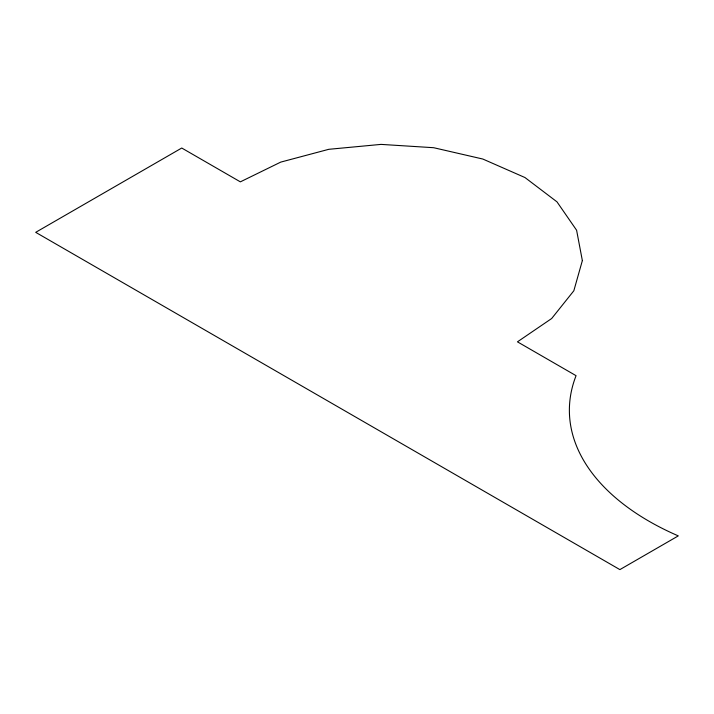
<?xml version="1.0" encoding="UTF-8"?>
<svg xmlns="http://www.w3.org/2000/svg" width="714" height="714" viewBox="0 0 714 714"><rect width="100%" height="100%" fill="white"/><g stroke="black" fill="none" stroke-linecap="round" stroke-linejoin="round"><path stroke-width="1.07" d="M582.356 260.61L573.833 290.776L551.663 318.524L517.454 341.836L576.064 375.68A271.802 156.919 0 0 0 678.3 535.884L619.886 569.611L35.7 232.336L181.749 148.021L240.359 181.856L280.745 162.105L328.806 149.306L381.044 144.389L433.657 147.709L482.825 159.035L524.951 177.527L556.991 201.857L576.6 230.238L582.356 260.61"/></g></svg>
